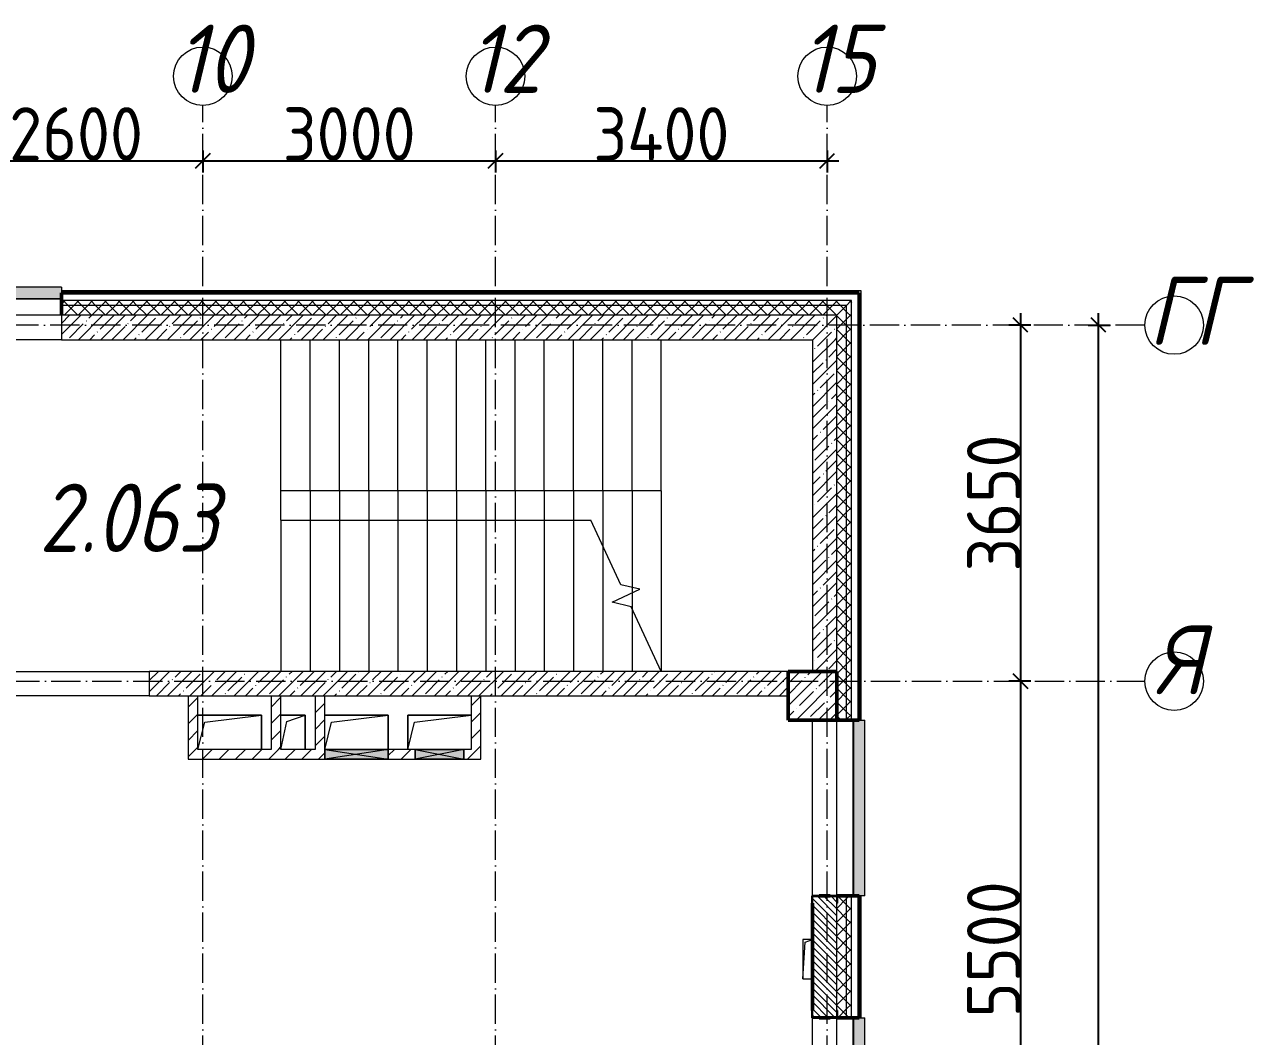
# Model space of a CAD drawing. Header units: millimetres. Extents: x -12989 to 629078, y -109036 to 555275.
# Drawn here: x 531790 to 544398, y 131124 to 141495 of the extents above; entities that cross this region are included whole.
import ezdxf

# ---------------------------------------------------------------- set-up
doc = ezdxf.new("R2010")
doc.units = ezdxf.units.MM
doc.linetypes.add('50_200_ШТРИХ_1Т_ш5_п1_п1_', pattern=[700, 500, -100, 0, -100])
for name, color, linetype, lineweight in [('A-____-____-DIMS', 7, 'Continuous', 9), ('A-DETL-GENF-OTLN', 7, 'Continuous', 9), ('A-FLOR-____-OTLN', 7, 'Continuous', 9), ('A-GENM-____-MCUT', 7, 'Continuous', 25), ('A-GENM-____-OTLN', 7, 'Continuous', 9), ('A-GENM-____-OTLN-1', 7, 'Continuous', 25), ('A-GLAZ-____-OTLN', 7, 'Continuous', 9), ('A-WALL-____-MCUT-1', 7, 'Continuous', 9), ('A-WALL-____-MCUT-2', 7, 'Continuous', 50), ('A-WALL-____-MCUT-3', 7, 'Continuous', 9), ('A-WALL-____-OTLN', 7, 'Continuous', 9), ('A-WALL-____-PATT-1', 7, 'Continuous', 9), ('A-WALL-FNSH-MCUT-1', 7, 'Continuous', 9), ('S-COLS-____-MCUT', 7, 'Continuous', 50), ('S-COLS-____-OTLN', 7, 'Continuous', 9), ('S-GRID-____-IDEN', 7, 'Continuous', 9), ('S-GRID-____-OTLN-1', 7, '50_200_ШТРИХ_1Т_ш5_п1_п1_', 9), ('S-STRS-____-MBND', 7, 'Continuous', 9), ('S-STRS-____-OTLN-1', 7, 'Continuous', 9), ('Марки помещений', 7, 'Continuous', 9)]:
    doc.layers.add(name, color=color, linetype=linetype, lineweight=lineweight)
doc.layers.add('A-GLAZ-____-OTLN-1', color=7, linetype='Continuous', lineweight=9, true_color=0xc0c0c0)
doc.styles.add('ISOCPEUR_I', font='isocpeui.ttf', dxfattribs={"width": 0.9, "height": 2.5})
doc.styles.add('ISOCPEUR_I_3', font='isocpeui.ttf', dxfattribs={"width": 0.85, "height": 2.2})
doc.styles.add('ISOCPEUR_I_9', font='isocpeui.ttf', dxfattribs={"width": 0.9, "height": 250})
doc.styles.add('СПДС', font='isocpeur.ttf', dxfattribs={"width": 0.9})
doc.dimstyles.new('ISO-2_5_0_9К_БОЛЬШОЙ_ОСИ', dxfattribs={"dimscale": 304.8, "dimtxt": 248.995294, "dimasz": 0.492126, "dimexe": 0.393701, "dimexo": 0, "dimgap": 0, "dimtad": 1, "dimdec": 0, "dimzin": 0, "dimdsep": 46, "dimtxsty": 'ISOCPEUR_I_9', "dimblk1": 'OBLIQUE', "dimblk2": 'OBLIQUE', "dimsah": 1, "dimcen": 0.09, "dimdle": 0.393701, "dimazin": 0, "dimtfac": 1, "dimtdec": 4, "dimtix": 1, "dimtmove": 0, "dimatfit": 3, "dimfxl": 1, "dimtvp": 1, "dimtolj": 1, "dimtzin": 0, "dimarcsym": 2})
pattern_1 = [(45, (516567.8, 90784.41), (-85.53659, 85.53659), []), (45, (516624.82, 90784.41), (-85.53659, 85.53659), [])]
pattern_2 = [(45, (516567.8, 90784.41), (-70.71068, 70.71068), []), (135, (516567.8, 90784.41), (-70.71068, -70.71068), [])]
pattern_3 = [(45, (516567.8, 90784.41), (-84.8528, 84.8528), [])]
pattern_4 = [(45, (516567.8, 90784.41), (-114.04925, 114.04925), []), (45, (516681.85, 90784.41), (-114.04925, 114.04925), [201.612, -40.322, 3.353, -36.97])]

# ---------------------------------------------------------------- blocks, each defined once
blk = doc.blocks.new('BSC_Колонна _Прямоугольная - 500х500-V133-АР1_План отверстий 2 этажа в осях 1-64_А-ГГ')
at = {"layer": 'S-COLS-____-OTLN'}
h = blk.add_hatch(dxfattribs=at)
h.set_pattern_fill('FP_163', color=256, style=0, pattern_type=2)
h.set_pattern_definition([(45, (-23300, -43831.04), (-114.04925, 114.04925), []), (45, (-23185.95, -43831.04), (-114.04925, 114.04925), [201.613, -40.323, 3.353, -36.97])])
h.paths.add_polyline_path([(-250, -250), (250, -250), (250, 250), (-250, 250)], flags=0)
at = {"layer": 'S-COLS-____-MCUT'}
for p, q in [((250, 250), (-250, 250)), ((-250, 250), (-250, -250)), ((250, -250), (250, 250)), ((-250, -250), (250, -250))]:
    blk.add_line(p, q, dxfattribs=at)
blk = doc.blocks.new('Фахверк_СКБ_Уголок - 250_2700-27497298-АР1_План отверстий 2 этажа в осях 1-64_А-ГГ')
at = {"layer": 'A-GENM-____-MCUT'}
for p, q in [((200, 181), (125, 181)), ((125, 181), (125, 106)), ((131, 106), (131, 175)), ((131, 175), (200, 175)), ((200, 175), (200, 181)), ((125, 106), (131, 106)), ((131, -6), (125, -6)), ((125, -6), (125, -81)), ((125, -81), (200, -81)), ((131, -75), (131, -6)), ((200, -75), (131, -75)), ((200, -81), (200, -75))]:
    blk.add_line(p, q, dxfattribs=at)
blk = doc.blocks.new('AR_Отверстие прямоугольное _в плите_ - AR_Отверстие прямоугольное _в плите_-30510902-АР1_План отверстий 2 этажа в осях 1-64_А-ГГ')
at = {"layer": 'A-GENM-____-OTLN'}
for p, q in [((50, 200), (-50, 200)), ((-50, 200), (-50, -200)), ((-50, -200), (-25, 175)), ((-25, 175), (50, 200)), ((-50, -200), (50, -200))]:
    blk.add_line(p, q, dxfattribs=at)
blk = doc.blocks.new('AR_Отверстие прямоугольное _в плите_ - AR_Отверстие прямоугольное _в плите_-30552566-АР1_План отверстий 2 этажа в осях 1-64_А-ГГ')
at = {"layer": 'A-GENM-____-OTLN'}
for p, q in [((325, 175), (-325, 175)), ((-255, 105), (325, 175)), ((325, -175), (325, 175)), ((-325, -175), (-255, 105))]:
    blk.add_line(p, q, dxfattribs=at)
blk = doc.blocks.new('AR_Отверстие прямоугольное _в плите_ - AR_Отверстие прямоугольное _в плите_-V174-АР1_План отверстий 2 этажа в осях 1-64_А-ГГ')
at = {"layer": 'A-GENM-____-OTLN'}
for p, q in [((325, 175), (-325, 175)), ((-325, 175), (-325, -175)), ((-255, 105), (325, 175)), ((-325, -175), (-255, 105))]:
    blk.add_line(p, q, dxfattribs=at)
blk = doc.blocks.new('AR_Отверстие прямоугольное _в плите_ - AR_Отверстие прямоугольное _в плите_-30459243-АР1_План отверстий 2 этажа в осях 1-64_А-ГГ')
at = {"layer": 'A-GENM-____-OTLN'}
for p, q in [((125, 175), (-125, 175)), ((-63, 112), (125, 175)), ((125, -175), (125, 175)), ((-125, -175), (-63, 112))]:
    blk.add_line(p, q, dxfattribs=at)
blk = doc.blocks.new('Отлив_СКБ - Отлив витража_120_НВФ-31885289-АР1_План отверстий 2 этажа в осях 1-64_А-ГГ')
at = {"layer": 'A-GLAZ-____-OTLN-1'}
for points in [[(1000, 2), (1000, 120), (0, 120), (0, 2)], [(1000, 0), (1000, 2), (0, 2), (0, 0)]]:
    blk.add_hatch(color=256, dxfattribs=at).paths.add_polyline_path(points, flags=0)
at = {"layer": 'A-GLAZ-____-OTLN'}
for p, q in [((0, 83), (0, 120)), ((1000, 120), (0, 120)), ((0, 2), (1000, 2)), ((1000, 120), (1000, 83)), ((1000, 0), (0, 0))]:
    blk.add_line(p, q, dxfattribs=at)
blk = doc.blocks.new('Отлив_СКБ - Отлив витража_120_НВФ-V194-АР1_План отверстий 2 этажа в осях 1-64_А-ГГ')
at = {"layer": 'A-GLAZ-____-OTLN-1'}
for points in [[(1800, -2), (1800, 0), (0, 0), (0, -2), (1544, -2)], [(1544, -120), (1800, -120), (1800, -2), (0, -2), (0, -120)]]:
    blk.add_hatch(color=256, dxfattribs=at).paths.add_polyline_path(points, flags=0)
at = {"layer": 'A-GLAZ-____-OTLN'}
for p, q in [((0, 0), (1800, 0)), ((1800, -2), (0, -2)), ((0, -120), (0, -83)), ((0, -120), (1800, -120)), ((1800, -83), (1800, -120))]:
    blk.add_line(p, q, dxfattribs=at)
blk = doc.blocks.new('AR_Отверстие прямоугольное _в стене__БезПР - AR_Отверстие прямоугольное _в стене__БезПР-36428237-АР1_План отверстий 2 этажа в осях 1-64_А-ГГ')
at = {"layer": 'A-GLAZ-____-OTLN'}
blk.add_hatch(color=256, dxfattribs=at).paths.add_polyline_path([(-325, -50), (325, -50), (325, 50), (-325, 50)], flags=0)
at = {"layer": 'A-DETL-GENF-OTLN'}
for p, q in [((-325, -50), (-325, 50)), ((-325, 50), (325, 50)), ((325, 50), (-325, -50)), ((-325, 50), (325, -50)), ((325, 50), (-325, 50)), ((-325, 50), (-325, -50)), ((325, 50), (325, -50)), ((325, -50), (325, 50)), ((325, -50), (-325, -50)), ((-325, -50), (325, -50))]:
    blk.add_line(p, q, dxfattribs=at)
at = {"layer": 'A-GLAZ-____-OTLN'}
blk.add_line((325, 50), (-325, 50), dxfattribs=at)
blk = doc.blocks.new('AR_Отверстие прямоугольное _в стене__БезПР - AR_Отверстие прямоугольное _в стене__БезПР-36788943-АР1_План отверстий 2 этажа в осях 1-64_А-ГГ')
at = {"layer": 'A-GLAZ-____-OTLN'}
blk.add_hatch(color=256, dxfattribs=at).paths.add_polyline_path([(250, -50), (250, 50), (-250, 50), (-250, -50), (-47, -50)], flags=0)
at = {"layer": 'A-DETL-GENF-OTLN'}
for p, q in [((-250, -50), (-250, 50)), ((-250, 50), (250, 50)), ((250, 50), (-250, -50)), ((-250, 50), (250, -50)), ((250, 50), (-250, 50)), ((-250, 50), (-250, -50)), ((250, 50), (250, -50)), ((250, -50), (250, 50)), ((250, -50), (-250, -50)), ((-250, -50), (250, -50))]:
    blk.add_line(p, q, dxfattribs=at)
at = {"layer": 'A-GLAZ-____-OTLN'}
blk.add_line((250, 50), (-250, 50), dxfattribs=at)
blk = doc.blocks.new('Ось сетки - Круг_Ø6_00__ISO-2_5_0_9K_-25732049-АР1_План отверстий 2 этажа в осях 1-64_А-ГГ')
at = {"layer": 'S-GRID-____-IDEN'}
blk.add_circle((0, 0), 3, dxfattribs=at)
blk = doc.blocks.new('_Oblique')
at = {"color": 0, "linetype": 'ByBlock', "lineweight": -2}
blk.add_line((-0.5, -0.5), (0.5, 0.5), dxfattribs=at)
blk = doc.blocks.new('*D2983')
at = {"layer": 'A-____-____-DIMS', "color": 0, "lineweight": -2, "transparency": 16777216}
for p, q in [((298221, -37443), (298221, -37669)), ((300821, -37443), (300821, -37669)), ((298101, -37549), (300941, -37549))]:
    blk.add_line(p, q, dxfattribs=at)
at = {"layer": 'Defpoints', "color": 0, "transparency": 16777216}
for p in [(298221, -37443), (300821, -37443), (300821, -37549)]:
    blk.add_point(p, dxfattribs=at)
at = {"layer": 'A-____-____-DIMS', "color": 0, "lineweight": -2, "transparency": 16777216, "xscale": 150, "yscale": 150, "zscale": 150, "rotation": 180}
blk.add_blockref('_Oblique', (298221, -37549), dxfattribs=at)
at = {"layer": 'A-____-____-DIMS', "color": 0, "lineweight": -2, "transparency": 16777216, "xscale": 150, "yscale": 150, "zscale": 150}
blk.add_blockref('_Oblique', (300821, -37549), dxfattribs=at)
at = {"layer": 'A-____-____-DIMS', "color": 0, "transparency": 16777216, "insert": (299521, -37274), "char_height": 548.6, "attachment_point": 5, "style": 'СПДС'}
blk.add_mtext('\\A1;2600', dxfattribs=at)
blk = doc.blocks.new('*D2984')
at = {"layer": 'A-____-____-DIMS', "color": 0, "lineweight": -2, "transparency": 16777216}
for p, q in [((300821, -37443), (300821, -37669)), ((303821, -37443), (303821, -37669)), ((300701, -37549), (303941, -37549))]:
    blk.add_line(p, q, dxfattribs=at)
at = {"layer": 'Defpoints', "color": 0, "transparency": 16777216}
for p in [(300821, -37443), (303821, -37443), (303821, -37549)]:
    blk.add_point(p, dxfattribs=at)
at = {"layer": 'A-____-____-DIMS', "color": 0, "lineweight": -2, "transparency": 16777216, "xscale": 150, "yscale": 150, "zscale": 150, "rotation": 180}
blk.add_blockref('_Oblique', (300821, -37549), dxfattribs=at)
at = {"layer": 'A-____-____-DIMS', "color": 0, "lineweight": -2, "transparency": 16777216, "xscale": 150, "yscale": 150, "zscale": 150}
blk.add_blockref('_Oblique', (303821, -37549), dxfattribs=at)
at = {"layer": 'A-____-____-DIMS', "color": 0, "transparency": 16777216, "insert": (302321, -37274), "char_height": 548.6, "attachment_point": 5, "style": 'СПДС'}
blk.add_mtext('\\A1;3000', dxfattribs=at)
blk = doc.blocks.new('*D2985')
at = {"layer": 'A-____-____-DIMS', "color": 0, "lineweight": -2, "transparency": 16777216}
for p, q in [((303821, -37443), (303821, -37669)), ((307221, -37443), (307221, -37669)), ((303701, -37549), (307341, -37549))]:
    blk.add_line(p, q, dxfattribs=at)
at = {"layer": 'Defpoints', "color": 0, "transparency": 16777216}
for p in [(303821, -37443), (307221, -37443), (307221, -37549)]:
    blk.add_point(p, dxfattribs=at)
at = {"layer": 'A-____-____-DIMS', "color": 0, "lineweight": -2, "transparency": 16777216, "xscale": 150, "yscale": 150, "zscale": 150, "rotation": 180}
blk.add_blockref('_Oblique', (303821, -37549), dxfattribs=at)
at = {"layer": 'A-____-____-DIMS', "color": 0, "lineweight": -2, "transparency": 16777216, "xscale": 150, "yscale": 150, "zscale": 150}
blk.add_blockref('_Oblique', (307221, -37549), dxfattribs=at)
at = {"layer": 'A-____-____-DIMS', "color": 0, "transparency": 16777216, "insert": (305521, -37274), "char_height": 548.6, "attachment_point": 5, "style": 'СПДС'}
blk.add_mtext('\\A1;3400', dxfattribs=at)
blk = doc.blocks.new('*D2986')
at = {"layer": 'A-____-____-DIMS', "color": 0, "lineweight": -2, "transparency": 16777216}
for p, q in [((309203, -39112), (309203, -43002)), ((309309, -39232), (309083, -39232)), ((309309, -42882), (309083, -42882))]:
    blk.add_line(p, q, dxfattribs=at)
at = {"layer": 'Defpoints', "color": 0, "transparency": 16777216}
for p in [(309309, -39232), (309203, -42882), (309309, -42882)]:
    blk.add_point(p, dxfattribs=at)
at = {"layer": 'A-____-____-DIMS', "color": 0, "lineweight": -2, "transparency": 16777216, "xscale": 150, "yscale": 150, "zscale": 150}
for p, rotation in [((309203, -39232), 90), ((309203, -42882), 270)]:
    blk.add_blockref('_Oblique', p, dxfattribs=dict(at, rotation=rotation))
at = {"layer": 'A-____-____-DIMS', "color": 0, "transparency": 16777216, "insert": (308929, -41057), "char_height": 548.6, "attachment_point": 5, "rotation": 90, "style": 'СПДС'}
blk.add_mtext('\\A1;3650', dxfattribs=at)
blk = doc.blocks.new('*D2987')
at = {"layer": 'A-____-____-DIMS', "color": 0, "lineweight": -2, "transparency": 16777216}
for p, q in [((309203, -42762), (309203, -48502)), ((309309, -42882), (309083, -42882)), ((309309, -48382), (309083, -48382))]:
    blk.add_line(p, q, dxfattribs=at)
at = {"layer": 'Defpoints', "color": 0, "transparency": 16777216}
for p in [(309309, -42882), (309203, -48382), (309309, -48382)]:
    blk.add_point(p, dxfattribs=at)
at = {"layer": 'A-____-____-DIMS', "color": 0, "lineweight": -2, "transparency": 16777216, "xscale": 150, "yscale": 150, "zscale": 150}
for p, rotation in [((309203, -42882), 90), ((309203, -48382), 270)]:
    blk.add_blockref('_Oblique', p, dxfattribs=dict(at, rotation=rotation))
at = {"layer": 'A-____-____-DIMS', "color": 0, "transparency": 16777216, "insert": (308929, -45632), "char_height": 548.6, "attachment_point": 5, "rotation": 90, "style": 'СПДС'}
blk.add_mtext('\\A1;5500', dxfattribs=at)
blk = doc.blocks.new('*D2993')
at = {"layer": 'A-____-____-DIMS', "color": 0, "lineweight": -2, "transparency": 16777216}
for p, q in [((310003, -72802), (310003, -39112)), ((309897, -39232), (310123, -39232)), ((309897, -72682), (310123, -72682))]:
    blk.add_line(p, q, dxfattribs=at)
at = {"layer": 'Defpoints', "color": 0, "transparency": 16777216}
for p in [(309897, -39232), (310003, -39232), (309897, -72682)]:
    blk.add_point(p, dxfattribs=at)
at = {"layer": 'A-____-____-DIMS', "color": 0, "lineweight": -2, "transparency": 16777216, "xscale": 150, "yscale": 150, "zscale": 150}
for p, rotation in [((310003, -39232), 90), ((310003, -72682), 270)]:
    blk.add_blockref('_Oblique', p, dxfattribs=dict(at, rotation=rotation))
at = {"layer": 'A-____-____-DIMS', "color": 0, "transparency": 16777216, "insert": (309729, -55957), "char_height": 548.6, "attachment_point": 5, "rotation": 90, "style": 'СПДС'}
blk.add_mtext('\\A1;33450', dxfattribs=at)
blk = doc.blocks.new('3эт')
at = {"layer": 'S-GRID-____-OTLN-1', "color": 251, "ltscale": 0.6, "true_color": 0x636466}
for p, q in [((300820.7, -91346.1), (300820.7, -36982.5)), ((303820.7, -91346.1), (303820.7, -36982.5)), ((307220.7, -91346.1), (307220.7, -36982.5)), ((310478.4, -39232.4), (279101.9, -39232.4)), ((279101.9, -42882.4), (310478.4, -42882.4))]:
    blk.add_line(p, q, dxfattribs=at)
at = {"layer": 'S-GRID-____-IDEN', "char_height": 700, "attachment_point": 1, "style": 'ISOCPEUR_I'}
for s, insert, width in [('10', (300542.4, -36152.7), 346.329), ('12', (303542.4, -36152.7), 346.329), ('15', (306942.4, -36152.7), 346.329), ('ГГ', (310514.2, -38735.4), 404.05), ('\\fISOCPEUR|b0|i1|c204|p34|;\\W.9;Я', (310583.2, -42314.8), 223.671)]:
    blk.add_mtext(s, dxfattribs=dict(at, insert=insert, width=width))
at = {"layer": 'A-____-____-DIMS'}
for base, p1, p2, override, picture, middle in [((300820.7, -37548.7), (298220.7, -37442.6), (300820.7, -37442.6), {"dimtxt": 1.8, "dimpost": '<>', "dimtxsty": 'СПДС', "dimfxl": 2600}, '*D2983', (299520.7, -37274.4)), ((303820.7, -37548.7), (300820.7, -37442.6), (303820.7, -37442.6), {"dimtxt": 1.8, "dimpost": '<>', "dimtxsty": 'СПДС', "dimfxl": 3000}, '*D2984', (302320.7, -37274.4)), ((307220.7, -37548.7), (303820.7, -37442.6), (307220.7, -37442.6), {"dimtxt": 1.8, "dimpost": '<>', "dimtxsty": 'СПДС', "dimfxl": 3400}, '*D2985', (305520.7, -37274.4))]:
    dim = blk.add_linear_dim(base=base, p1=p1, p2=p2, dimstyle='ISO-2_5_0_9К_БОЛЬШОЙ_ОСИ', override=override, dxfattribs=at)
    dim.commit()
    dim.dimension.update_dxf_attribs({"geometry": picture, "text_midpoint": middle})
for base, p1, p2, override, picture, middle in [((309203.2, -42882.4), (309309.3, -39232.4), (309309.3, -42882.4), {"dimtxt": 1.8, "dimpost": '<>', "dimtxsty": 'СПДС', "dimfxl": 3650}, '*D2986', (308928.9, -41057.4)), ((310003.2, -39232.4), (309897.2, -72682.4), (309897.2, -39232.4), {"dimtxt": 1.8, "dimpost": '<>', "dimtxsty": 'СПДС', "dimfxl": 33450}, '*D2993', (309728.9, -55957.4)), ((309203.2, -48382.4), (309309.3, -42882.4), (309309.3, -48382.4), {"dimtxt": 1.8, "dimpost": '<>', "dimtxsty": 'СПДС', "dimfxl": 5500}, '*D2987', (308928.9, -45632.4))]:
    dim = blk.add_linear_dim(base=base, p1=p1, p2=p2, angle=90, dimstyle='ISO-2_5_0_9К_БОЛЬШОЙ_ОСИ', override=override, dxfattribs=at)
    dim.commit()
    dim.dimension.update_dxf_attribs({"geometry": picture, "text_midpoint": middle})

msp = doc.modelspace()

# ---------------------------------------------------------------- hatches: boundary and pattern name
at = {"layer": 'A-WALL-____-PATT-1'}
h = msp.add_hatch(dxfattribs=at)
h.set_pattern_fill('FP_3', color=256, style=0, pattern_type=2)
h.set_pattern_definition(pattern_1)
h.paths.add_polyline_path([(540347.7976, 138745.4504), (540347.7976, 138765.4504), (532167.7976, 138765.4504), (532167.7976, 138745.4504), (537763.6795, 138745.4504)], flags=0)
h.paths.add_polyline_path([(531167.7976, 138745.4504), (531167.7976, 138765.4504), (529967.7976, 138765.4504), (529967.7976, 138745.4504), (530693.8223, 138745.4504)], flags=0)
h.paths.add_polyline_path([(522167.7976, 138745.4504), (522167.7976, 138765.4504), (513887.7976, 138765.4504), (513887.7976, 138745.4504), (521856.5009, 138745.4504)], flags=0)
h = msp.add_hatch(dxfattribs=at)
h.set_pattern_fill('FP_3', color=256, style=0, pattern_type=2)
h.set_pattern_definition(pattern_1)
h.paths.add_polyline_path([(540367.7976, 132335.4504), (540367.7976, 132565.4504), (540347.7976, 132565.4504), (540347.7976, 132335.4504)], flags=0)
h.paths.add_polyline_path([(540367.7976, 134365.4504), (540367.7976, 138765.4504), (540347.7976, 138765.4504), (540347.7976, 134365.4504)], flags=0)
h = msp.add_hatch(dxfattribs=at)
h.set_pattern_fill('FP_1', color=256, style=0, pattern_type=2)
h.set_pattern_definition(pattern_2)
h.paths.add_polyline_path([(540217.7976, 138615.4504), (540267.7976, 138615.4504), (540267.7976, 138665.4504), (532167.7976, 138665.4504), (532167.7976, 138615.4504), (537763.6795, 138615.4504)], flags=0)
h.paths.add_polyline_path([(531167.7976, 138615.4504), (531167.7976, 138665.4504), (529967.7976, 138665.4504), (529967.7976, 138615.4504), (530693.8223, 138615.4504)], flags=0)
h.paths.add_polyline_path([(521856.5009, 138615.4504), (522167.7976, 138615.4504), (522167.7976, 138665.4504), (514017.7976, 138665.4504), (514017.7976, 138615.4504), (520089.0366, 138615.4504)], flags=0)
h = msp.add_hatch(dxfattribs=at)
h.set_pattern_fill('FP_1', color=256, style=0, pattern_type=2)
h.set_pattern_definition(pattern_2)
h.paths.add_polyline_path([(540117.7976, 138515.4504), (540217.7976, 138515.4504), (540217.7976, 138615.4504), (532167.7976, 138615.4504), (532167.7976, 138515.4504), (537763.6795, 138515.4504)], flags=0)
h.paths.add_polyline_path([(531167.7976, 138515.4504), (531167.7976, 138615.4504), (529967.7976, 138615.4504), (529967.7976, 138521.4504), (530042.7976, 138521.4504), (530042.7976, 138515.4504), (530693.8223, 138515.4504)], flags=0)
h.paths.add_polyline_path([(522167.7976, 138515.4504), (522167.7976, 138615.4504), (514117.7976, 138615.4504), (514117.7976, 138515.4504), (521856.5009, 138515.4504)], flags=0)
h = msp.add_hatch(dxfattribs=at)
h.set_pattern_fill('FP_1', color=256, style=0, pattern_type=2)
h.set_pattern_definition(pattern_2)
h.paths.add_polyline_path([(540267.7976, 100315.4504), (540267.7976, 102515.4504), (540217.7976, 102515.4504), (540217.7976, 100315.4504)], flags=0)
h.paths.add_polyline_path([(540217.7976, 104315.4504), (540267.7976, 104315.4504), (540267.7976, 105515.4504), (540217.7976, 105515.4504), (540217.7976, 105280.2209)], flags=0)
h.paths.add_polyline_path([(540217.7976, 107315.4504), (540267.7976, 107315.4504), (540267.7976, 108515.4504), (540217.7976, 108515.4504)], flags=0)
h.paths.add_polyline_path([(540267.7976, 110315.4504), (540267.7976, 111515.4504), (540217.7976, 111515.4504), (540217.7976, 110315.4504)], flags=0)
h.paths.add_polyline_path([(540267.7976, 113315.4504), (540267.7976, 114515.4504), (540217.7976, 114515.4504), (540217.7976, 113315.4504)], flags=0)
h.paths.add_polyline_path([(540267.7976, 116315.4504), (540267.7976, 117515.4504), (540217.7976, 117515.4504), (540217.7976, 116315.4504)], flags=0)
h.paths.add_polyline_path([(540267.7976, 119315.4504), (540267.7976, 120515.4504), (540217.7976, 120515.4504), (540217.7976, 119315.4504)], flags=0)
h.paths.add_polyline_path([(540267.7976, 122315.4504), (540267.7976, 123515.4504), (540217.7976, 123515.4504), (540217.7976, 122315.4504)], flags=0)
h.paths.add_polyline_path([(540267.7976, 125315.4504), (540267.7976, 126515.4504), (540217.7976, 126515.4504), (540217.7976, 125315.4504)], flags=0)
h.paths.add_polyline_path([(540267.7976, 128315.4504), (540267.7976, 129515.4504), (540217.7976, 129515.4504), (540217.7976, 128315.4504)], flags=0)
h.paths.add_polyline_path([(540267.7976, 131315.4504), (540267.7976, 132565.4504), (540217.7976, 132565.4504), (540217.7976, 131315.4504)], flags=0)
h.paths.add_polyline_path([(540267.7976, 134365.4504), (540267.7976, 138615.4504), (540217.7976, 138615.4504), (540217.7976, 134365.4504)], flags=0)
h = msp.add_hatch(dxfattribs=at)
h.set_pattern_fill('FP_25', color=256, style=0, pattern_type=2)
h.set_pattern_definition(pattern_4)
h.paths.add_polyline_path([(539867.7976, 138265.4504), (540117.7976, 138265.4504), (540117.7976, 138515.4504), (532167.7976, 138515.4504), (532167.7976, 138265.4504), (537763.6795, 138265.4504)], flags=0)
h = msp.add_hatch(dxfattribs=at)
h.set_pattern_fill('FP_1', color=256, style=0, pattern_type=2)
h.set_pattern_definition(pattern_2)
h.paths.add_polyline_path([(540217.7976, 100315.4504), (540217.7976, 102515.4504), (540123.7976, 102515.4504), (540123.7976, 102440.4504), (540117.7976, 102440.4504), (540117.7976, 100315.4504)], flags=0)
h.paths.add_polyline_path([(540123.7976, 104315.4504), (540217.7976, 104315.4504), (540217.7976, 105515.4504), (540123.7976, 105515.4504), (540123.7976, 105440.4504), (540117.7976, 105440.4504), (540117.7976, 104390.4504), (540123.7976, 104390.4504), (540123.7976, 104321.4504)], flags=0)
h.paths.add_polyline_path([(540217.7976, 107315.4504), (540217.7976, 108515.4504), (540117.7976, 108515.4504), (540117.7976, 107390.4504), (540123.7976, 107390.4504), (540123.7976, 107315.4504)], flags=0)
h.paths.add_polyline_path([(540217.7976, 110315.4504), (540217.7976, 111515.4504), (540123.7976, 111515.4504), (540123.7976, 111440.4504), (540117.7976, 111440.4504), (540117.7976, 110390.4504), (540123.7976, 110390.4504), (540123.7976, 110315.4504)], flags=0)
h.paths.add_polyline_path([(540117.7976, 113315.4504), (540217.7976, 113315.4504), (540217.7976, 114515.4504), (540123.7976, 114515.4504), (540123.7976, 114440.4504), (540117.7976, 114440.4504), (540117.7976, 113815.4504)], flags=0)
h.paths.add_polyline_path([(540123.7976, 116315.4504), (540217.7976, 116315.4504), (540217.7976, 117515.4504), (540117.7976, 117515.4504), (540117.7976, 116390.4504), (540123.7976, 116390.4504), (540123.7976, 116321.4504)], flags=0)
h.paths.add_polyline_path([(540217.7976, 119315.4504), (540217.7976, 120515.4504), (540123.7976, 120515.4504), (540123.7976, 120440.4504), (540117.7976, 120440.4504), (540117.7976, 119390.4504), (540123.7976, 119390.4504), (540123.7976, 119315.4504)], flags=0)
h.paths.add_polyline_path([(540217.7976, 122315.4504), (540217.7976, 123515.4504), (540117.7976, 123515.4504), (540117.7976, 122390.4504), (540123.7976, 122390.4504), (540123.7976, 122315.4504)], flags=0)
h.paths.add_polyline_path([(540123.7976, 125315.4504), (540217.7976, 125315.4504), (540217.7976, 126515.4504), (540123.7976, 126515.4504), (540123.7976, 126440.4504), (540117.7976, 126440.4504), (540117.7976, 125390.4504), (540123.7976, 125390.4504), (540123.7976, 125321.4504)], flags=0)
h.paths.add_polyline_path([(540123.7976, 128315.4504), (540217.7976, 128315.4504), (540217.7976, 129515.4504), (540117.7976, 129515.4504), (540117.7976, 128390.4504), (540123.7976, 128390.4504), (540123.7976, 128321.4504)], flags=0)
h.paths.add_polyline_path([(540217.7976, 131315.4504), (540217.7976, 132565.4504), (540123.7976, 132565.4504), (540123.7976, 132490.4504), (540117.7976, 132490.4504), (540117.7976, 131390.4504), (540123.7976, 131390.4504), (540123.7976, 131315.4504)], flags=0)
h.paths.add_polyline_path([(540217.7976, 134365.4504), (540217.7976, 138515.4504), (540117.7976, 138515.4504), (540117.7976, 134365.4504)], flags=0)
h = msp.add_hatch(dxfattribs=at)
h.set_pattern_fill('FP_25', color=256, style=0, pattern_type=2)
h.set_pattern_definition(pattern_4)
h.paths.add_polyline_path([(540117.7976, 134865.4504), (540117.7976, 138265.4504), (539867.7976, 138265.4504), (539867.7976, 134865.4504)], flags=0)
h = msp.add_hatch(dxfattribs=at)
h.set_pattern_fill('FP_25', color=256, style=0, pattern_type=2)
h.set_pattern_definition(pattern_4)
h.paths.add_polyline_path([(539617.7976, 134615.4504), (539617.7976, 134865.4504), (533067.7976, 134865.4504), (533067.7976, 134615.4504), (537763.6795, 134615.4504)], flags=0)
h.paths.add_polyline_path([(531467.7976, 134615.4504), (531467.7976, 134865.4504), (531167.7976, 134865.4504), (531167.7976, 134615.4504)], flags=0)
h = msp.add_hatch(dxfattribs=at)
h.set_pattern_fill('FP_4', color=256, style=0, pattern_type=2)
h.set_pattern_definition(pattern_3)
h.paths.add_polyline_path([(533567.7976, 133965.4504), (533567.7976, 134615.4504), (533467.7976, 134615.4504), (533467.7976, 133965.4504)], flags=0)
h = msp.add_hatch(dxfattribs=at)
h.set_pattern_fill('FP_4', color=256, style=0, pattern_type=2)
h.set_pattern_definition(pattern_3)
h.paths.add_polyline_path([(534417.7976, 134065.4504), (534417.7976, 134615.4504), (534317.7976, 134615.4504), (534317.7976, 134065.4504)], flags=0)
h = msp.add_hatch(dxfattribs=at)
h.set_pattern_fill('FP_4', color=256, style=0, pattern_type=2)
h.set_pattern_definition(pattern_3)
h.paths.add_polyline_path([(534767.7976, 134065.4504), (534867.7976, 134065.4504), (534867.7976, 134615.4504), (534767.7976, 134615.4504), (534767.7976, 134520.0168)], flags=0)
h = msp.add_hatch(dxfattribs=at)
h.set_pattern_fill('FP_4', color=256, style=0, pattern_type=2)
h.set_pattern_definition(pattern_3)
h.paths.add_polyline_path([(536467.7976, 133965.4504), (536467.7976, 134615.4504), (536367.7976, 134615.4504), (536367.7976, 133965.4504)], flags=0)
h = msp.add_hatch(dxfattribs=at)
h.set_pattern_fill('FP_4', color=256, style=0, pattern_type=2)
h.set_pattern_definition(pattern_3)
h.paths.add_polyline_path([(535517.7976, 133965.4504), (535792.7976, 133965.4504), (535792.7976, 134065.4504), (535517.7976, 134065.4504), (535517.7976, 134022.1171)], flags=0)
h.paths.add_polyline_path([(536292.7976, 133965.4504), (536367.7976, 133965.4504), (536367.7976, 134065.4504), (536292.7976, 134065.4504), (536292.7976, 133970.4504)], flags=0)
h.paths.add_polyline_path([(534867.7976, 133965.4504), (534867.7976, 134065.4504), (533567.7976, 134065.4504), (533567.7976, 133965.4504), (534228.7509, 133965.4504)], flags=0)
h = msp.add_hatch(dxfattribs=at)
h.set_pattern_fill('FP_6', color=256, style=0, pattern_type=2)
h.set_pattern_definition([(135, (516567.8, 90784.41), (-35.35534, -35.35534), [])])
h.paths.add_polyline_path([(539936.7976, 131315.4504), (540048.7976, 131315.4504), (540048.7976, 131321.4504), (540117.7976, 131321.4504), (540117.7976, 132559.4504), (540048.7976, 132559.4504), (540048.7976, 132565.4504), (539936.7976, 132565.4504), (539936.7976, 132559.4504), (539867.7976, 132559.4504), (539867.7976, 131321.4504), (539936.7976, 131321.4504)], flags=0)
h = msp.add_hatch(dxfattribs=at)
h.set_pattern_fill('FP_3', color=256, style=0, pattern_type=2)
h.set_pattern_definition(pattern_1)
h.paths.add_polyline_path([(540367.7976, 100505.4504), (540367.7976, 102515.4504), (540347.7976, 102515.4504), (540347.7976, 100505.4504)], flags=0)
h.paths.add_polyline_path([(540367.7976, 104315.4504), (540367.7976, 105515.4504), (540347.7976, 105515.4504), (540347.7976, 104315.4504)], flags=0)
h.paths.add_polyline_path([(540367.7976, 107315.4504), (540367.7976, 108515.4504), (540347.7976, 108515.4504), (540347.7976, 107315.4504)], flags=0)
h.paths.add_polyline_path([(540367.7976, 110315.4504), (540367.7976, 111515.4504), (540347.7976, 111515.4504), (540347.7976, 110315.4504)], flags=0)
h.paths.add_polyline_path([(540367.7976, 113315.4504), (540367.7976, 114515.4504), (540347.7976, 114515.4504), (540347.7976, 113315.4504)], flags=0)
h.paths.add_polyline_path([(540367.7976, 116315.4504), (540367.7976, 117515.4504), (540347.7976, 117515.4504), (540347.7976, 116315.4504)], flags=0)
h.paths.add_polyline_path([(540367.7976, 119315.4504), (540367.7976, 120515.4504), (540347.7976, 120515.4504), (540347.7976, 119315.4504)], flags=0)
h.paths.add_polyline_path([(540367.7976, 122315.4504), (540367.7976, 123515.4504), (540347.7976, 123515.4504), (540347.7976, 122315.4504)], flags=0)
h.paths.add_polyline_path([(540347.7976, 125315.4504), (540367.7976, 125315.4504), (540367.7976, 126515.4504), (540347.7976, 126515.4504), (540347.7976, 125920.0768)], flags=0)
h.paths.add_polyline_path([(540367.7976, 128315.4504), (540367.7976, 129515.4504), (540347.7976, 129515.4504), (540347.7976, 128315.4504)], flags=0)
h.paths.add_polyline_path([(540367.7976, 131315.4504), (540367.7976, 132335.4504), (540347.7976, 132335.4504), (540347.7976, 131315.4504)], flags=0)

# ---------------------------------------------------------------- linework, layer by layer
at = {"layer": 'A-FLOR-____-OTLN'}
for p, q in [((534417.9879, 136415.4504), (534417.9879, 138265.4504)), ((533567.7976, 134415.4504), (534217.7976, 134415.4504)), ((534217.7976, 134415.4504), (534217.7976, 134065.4504)), ((534417.7976, 134415.4504), (534667.7976, 134415.4504)), ((534667.7976, 134415.4504), (534667.7976, 134065.4504)), ((534867.7976, 134415.4504), (535517.7976, 134415.4504)), ((535517.7976, 134415.4504), (535517.7976, 134065.4504)), ((535717.7976, 134415.4504), (536367.7976, 134415.4504)), ((535717.7976, 134065.4504), (535717.7976, 134415.4504))]:
    msp.add_line(p, q, dxfattribs=at)
at = {"layer": 'A-WALL-____-MCUT-1'}
for p, q in [((540117.7976, 138515.4504), (532167.7976, 138515.4504)), ((532167.7976, 138515.4504), (532167.7976, 138265.4504)), ((540117.7976, 134865.4504), (540117.7976, 138515.4504)), ((532167.7976, 138265.4504), (539867.7976, 138265.4504)), ((539867.7976, 138265.4504), (539867.7976, 134865.4504)), ((539617.7976, 134865.4504), (533067.7976, 134865.4504)), ((533067.7976, 134865.4504), (533067.7976, 134615.4504)), ((533067.7976, 134615.4504), (539617.7976, 134615.4504))]:
    msp.add_line(p, q, dxfattribs=at)
at = {"layer": 'A-WALL-____-MCUT-2'}
for p, q in [((540347.7976, 138745.4504), (532167.7976, 138745.4504)), ((532167.7976, 138745.4504), (532167.7976, 138515.4504)), ((540347.7976, 134365.4504), (540347.7976, 138745.4504)), ((540117.7976, 134365.4504), (540347.7976, 134365.4504)), ((540048.7976, 132565.4504), (539936.7976, 132565.4504)), ((540347.7976, 132565.4504), (540123.7976, 132565.4504)), ((540347.7976, 131315.4504), (540347.7976, 132565.4504)), ((539867.7976, 132490.4504), (539867.7976, 131390.4504)), ((539936.7976, 131315.4504), (540048.7976, 131315.4504)), ((540123.7976, 131315.4504), (540347.7976, 131315.4504))]:
    msp.add_line(p, q, dxfattribs=at)
at = {"layer": 'A-WALL-____-MCUT-3'}
for p, q in [((540267.7976, 138665.4504), (532167.7976, 138665.4504)), ((540217.7976, 138615.4504), (532167.7976, 138615.4504)), ((540217.7976, 134365.4504), (540217.7976, 138615.4504)), ((540267.7976, 134365.4504), (540267.7976, 138665.4504)), ((540217.7976, 131315.4504), (540217.7976, 132565.4504)), ((540267.7976, 131315.4504), (540267.7976, 132565.4504)), ((540117.7976, 131390.4504), (540117.7976, 132490.4504))]:
    msp.add_line(p, q, dxfattribs=at)
at = {"layer": 'A-WALL-____-OTLN'}
for p, q in [((532167.7976, 138515.4504), (531167.7976, 138515.4504)), ((532167.7976, 138265.4504), (531167.7976, 138265.4504)), ((531467.7976, 134865.4504), (533067.7976, 134865.4504)), ((533067.7976, 134615.4504), (531467.7976, 134615.4504)), ((539867.7976, 132565.4504), (539867.7976, 134365.4504)), ((540117.7976, 132565.4504), (540117.7976, 134365.4504)), ((539867.7976, 129515.4504), (539867.7976, 131315.4504)), ((540117.7976, 129515.4504), (540117.7976, 131315.4504))]:
    msp.add_line(p, q, dxfattribs=at)
at = {"layer": 'A-WALL-FNSH-MCUT-1'}
for p, q in [((540367.7976, 138765.4504), (532167.7976, 138765.4504)), ((532167.7976, 138765.4504), (532167.7976, 138745.4504)), ((532167.7976, 138745.4504), (540347.7976, 138745.4504)), ((540367.7976, 134365.4504), (540367.7976, 138765.4504)), ((533467.7976, 134615.4504), (533467.7976, 133965.4504)), ((533567.7976, 134065.4504), (533567.7976, 134615.4504)), ((534317.7976, 134615.4504), (534317.7976, 134065.4504)), ((534417.7976, 134065.4504), (534417.7976, 134615.4504)), ((534767.7976, 134615.4504), (534767.7976, 134065.4504)), ((534867.7976, 134065.4504), (534867.7976, 134615.4504)), ((536367.7976, 134615.4504), (536367.7976, 134065.4504)), ((536467.7976, 133965.4504), (536467.7976, 134615.4504)), ((540347.7976, 134365.4504), (540367.7976, 134365.4504)), ((534317.7976, 134065.4504), (533567.7976, 134065.4504)), ((534767.7976, 134065.4504), (534417.7976, 134065.4504)), ((535792.7976, 134065.4504), (535517.7976, 134065.4504)), ((536367.7976, 134065.4504), (536292.7976, 134065.4504)), ((533467.7976, 133965.4504), (534867.7976, 133965.4504)), ((535517.7976, 133965.4504), (535792.7976, 133965.4504)), ((536292.7976, 133965.4504), (536467.7976, 133965.4504)), ((540367.7976, 132565.4504), (540347.7976, 132565.4504)), ((540367.7976, 131315.4504), (540367.7976, 132565.4504)), ((540347.7976, 131315.4504), (540367.7976, 131315.4504))]:
    msp.add_line(p, q, dxfattribs=at)
at = {"layer": 'S-STRS-____-MBND'}
for p, q in [((537903.5819, 135753.7389), (537595.0207, 136415.4504)), ((537814.7986, 135574.4163), (538098.0198, 135706.4845)), ((538098.0198, 135706.4845), (537903.5819, 135753.7389)), ((538009.2365, 135527.1619), (537814.7986, 135574.4163)), ((538317.7976, 134865.4504), (538009.2365, 135527.1619))]:
    msp.add_line(p, q, dxfattribs=at)
at = {"layer": 'S-STRS-____-OTLN-1'}
for p, q in [((534417.7976, 136715.4504), (534417.7976, 138265.4504)), ((534717.7976, 136715.4504), (534717.7976, 138265.4504)), ((534717.7976, 136715.4504), (534717.7976, 138265.4504)), ((535017.7976, 136715.4504), (535017.7976, 138265.4504)), ((535017.7976, 136715.4504), (535017.7976, 138265.4504)), ((535317.7976, 136715.4504), (535317.7976, 138265.4504)), ((535317.7976, 136715.4504), (535317.7976, 138265.4504)), ((535617.7976, 136715.4504), (535617.7976, 138265.4504)), ((535617.7976, 136715.4504), (535617.7976, 138265.4504)), ((535917.7976, 136715.4504), (535917.7976, 138265.4504)), ((535917.7976, 136715.4504), (535917.7976, 138265.4504)), ((536217.7976, 136715.4504), (536217.7976, 138265.4504)), ((536217.7976, 136715.4504), (536217.7976, 138265.4504)), ((536517.7976, 136715.4504), (536517.7976, 138265.4504)), ((536517.7976, 136715.4504), (536517.7976, 138265.4504)), ((536817.7976, 136715.4504), (536817.7976, 138265.4504)), ((536817.7976, 136715.4504), (536817.7976, 138265.4504)), ((537117.7976, 136715.4504), (537117.7976, 138265.4504)), ((537117.7976, 136715.4504), (537117.7976, 138265.4504)), ((537417.7976, 136715.4504), (537417.7976, 138265.4504)), ((537417.7976, 136715.4504), (537417.7976, 138265.4504)), ((537717.7976, 136715.4504), (537717.7976, 138265.4504)), ((537717.7976, 136715.4504), (537717.7976, 138265.4504)), ((538017.7976, 136715.4504), (538017.7976, 138265.4504)), ((538017.7976, 136715.4504), (538017.7976, 138265.4504)), ((538317.7976, 136715.4504), (538317.7976, 138265.4504)), ((538317.7976, 136715.4504), (538317.7976, 138265.4504)), ((534717.7976, 136715.4504), (534417.9879, 136715.4504)), ((535017.7976, 136715.4504), (534717.7976, 136715.4504)), ((534717.7976, 136715.4504), (534717.7976, 136415.4504)), ((534717.7976, 136715.4504), (534717.7976, 136415.4504)), ((535317.7976, 136715.4504), (535017.7976, 136715.4504)), ((535017.7976, 136715.4504), (535017.7976, 136415.4504)), ((535017.7976, 136715.4504), (535017.7976, 136415.4504)), ((535617.7976, 136715.4504), (535317.7976, 136715.4504)), ((535317.7976, 136715.4504), (535317.7976, 136415.4504)), ((535317.7976, 136715.4504), (535317.7976, 136415.4504)), ((535917.7976, 136715.4504), (535617.7976, 136715.4504)), ((535617.7976, 136715.4504), (535617.7976, 136415.4504)), ((535617.7976, 136715.4504), (535617.7976, 136415.4504)), ((536217.7976, 136715.4504), (535917.7976, 136715.4504)), ((535917.7976, 136715.4504), (535917.7976, 136415.4504)), ((535917.7976, 136715.4504), (535917.7976, 136415.4504)), ((536517.7976, 136715.4504), (536217.7976, 136715.4504)), ((536217.7976, 136715.4504), (536217.7976, 136415.4504)), ((536217.7976, 136715.4504), (536217.7976, 136415.4504)), ((536817.7976, 136715.4504), (536517.7976, 136715.4504)), ((536517.7976, 136715.4504), (536517.7976, 136415.4504)), ((536517.7976, 136715.4504), (536517.7976, 136415.4504)), ((537117.7976, 136715.4504), (536817.7976, 136715.4504)), ((536817.7976, 136715.4504), (536817.7976, 136415.4504)), ((536817.7976, 136715.4504), (536817.7976, 136415.4504)), ((537417.7976, 136715.4504), (537117.7976, 136715.4504)), ((537117.7976, 136715.4504), (537117.7976, 136415.4504)), ((537117.7976, 136715.4504), (537117.7976, 136415.4504)), ((537717.7976, 136715.4504), (537417.7976, 136715.4504)), ((537417.7976, 136715.4504), (537417.7976, 136415.4504)), ((537417.7976, 136715.4504), (537417.7976, 136415.4504)), ((538017.7976, 136715.4504), (537717.7976, 136715.4504)), ((537717.7976, 136715.4504), (537717.7976, 136152.1546)), ((537717.7976, 136715.4504), (537717.7976, 136152.1546)), ((538317.7976, 136715.4504), (538017.7976, 136715.4504)), ((538017.7976, 136715.4504), (538017.7976, 135725.981)), ((538017.7976, 136715.4504), (538017.7976, 135725.981)), ((538317.7976, 136715.4504), (538317.7976, 134865.4504)), ((538317.7976, 136715.4504), (538317.7976, 134865.4504)), ((534417.7976, 136415.4504), (534417.7976, 134865.4504)), ((534417.7976, 136415.4504), (534717.7976, 136415.4504)), ((534417.7976, 136415.4504), (534417.7976, 134865.4504)), ((534717.7976, 136415.4504), (535017.7976, 136415.4504)), ((534717.7976, 136415.4504), (534717.7976, 134865.4504)), ((534717.7976, 136415.4504), (534717.7976, 134865.4504)), ((535017.7976, 136415.4504), (535317.7976, 136415.4504)), ((535017.7976, 136415.4504), (535017.7976, 134865.4504)), ((535017.7976, 136415.4504), (535017.7976, 134865.4504)), ((535317.7976, 136415.4504), (535617.7976, 136415.4504)), ((535317.7976, 136415.4504), (535317.7976, 134865.4504)), ((535317.7976, 136415.4504), (535317.7976, 134865.4504)), ((535617.7976, 136415.4504), (535917.7976, 136415.4504)), ((535617.7976, 136415.4504), (535617.7976, 134865.4504)), ((535617.7976, 136415.4504), (535617.7976, 134865.4504)), ((535917.7976, 136415.4504), (536217.7976, 136415.4504)), ((535917.7976, 136415.4504), (535917.7976, 134865.4504)), ((535917.7976, 136415.4504), (535917.7976, 134865.4504)), ((536217.7976, 136415.4504), (536517.7976, 136415.4504)), ((536217.7976, 136415.4504), (536217.7976, 134865.4504)), ((536217.7976, 136415.4504), (536217.7976, 134865.4504)), ((536517.7976, 136415.4504), (536817.7976, 136415.4504)), ((536517.7976, 136415.4504), (536517.7976, 134865.4504)), ((536517.7976, 136415.4504), (536517.7976, 134865.4504)), ((536817.7976, 136415.4504), (537117.7976, 136415.4504)), ((536817.7976, 136415.4504), (536817.7976, 134865.4504)), ((536817.7976, 136415.4504), (536817.7976, 134865.4504)), ((537117.7976, 136415.4504), (537417.7976, 136415.4504)), ((537117.7976, 136415.4504), (537117.7976, 134865.4504)), ((537117.7976, 136415.4504), (537117.7976, 134865.4504)), ((537417.7976, 136415.4504), (537595.0207, 136415.4504)), ((537417.7976, 136415.4504), (537417.7976, 134865.4504)), ((537417.7976, 136415.4504), (537417.7976, 134865.4504)), ((537717.7976, 136152.1546), (537717.7976, 134865.4504)), ((537717.7976, 136152.1546), (537717.7976, 134865.4504)), ((538017.7976, 135725.981), (538017.7976, 135669.0763)), ((538017.7976, 135725.981), (538017.7976, 135669.0763)), ((538017.7976, 135669.0763), (538017.7976, 135508.8025)), ((538017.7976, 135669.0763), (538017.7976, 135508.8025)), ((538017.7976, 135508.8025), (538017.7976, 134865.4504)), ((538017.7976, 135508.8025), (538017.7976, 134865.4504))]:
    msp.add_line(p, q, dxfattribs=at)

# ---------------------------------------------------------------- block references
msp.add_blockref('3эт', (232797.0902, 177647.8646))
at = {"layer": 'A-GENM-____-OTLN'}
for name, p in [('AR_Отверстие прямоугольное _в плите_ - AR_Отверстие прямоугольное _в плите_-30552566-АР1_План отверстий 2 этажа в осях 1-64_А-ГГ', (533892.7976, 134240.4504)), ('AR_Отверстие прямоугольное _в плите_ - AR_Отверстие прямоугольное _в плите_-30459243-АР1_План отверстий 2 этажа в осях 1-64_А-ГГ', (534542.7976, 134240.4504)), ('AR_Отверстие прямоугольное _в плите_ - AR_Отверстие прямоугольное _в плите_-30552566-АР1_План отверстий 2 этажа в осях 1-64_А-ГГ', (535192.7976, 134240.4504)), ('AR_Отверстие прямоугольное _в плите_ - AR_Отверстие прямоугольное _в плите_-V174-АР1_План отверстий 2 этажа в осях 1-64_А-ГГ', (536042.7976, 134240.4504)), ('AR_Отверстие прямоугольное _в плите_ - AR_Отверстие прямоугольное _в плите_-30510902-АР1_План отверстий 2 этажа в осях 1-64_А-ГГ', (539817.7976, 131915.4504))]:
    msp.add_blockref(name, p, dxfattribs=at)
at = {"layer": 'A-GENM-____-OTLN-1'}
for p, rotation in [((539942.7976, 132690.4504), 269.9999999999999), ((540042.7976, 131190.4504), 89.99999999999991)]:
    msp.add_blockref('Фахверк_СКБ_Уголок - 250_2700-27497298-АР1_План отверстий 2 этажа в осях 1-64_А-ГГ', p, dxfattribs=dict(at, rotation=rotation))
at = {"layer": 'A-GLAZ-____-OTLN'}
for name, p in [('Отлив_СКБ - Отлив витража_120_НВФ-31885289-АР1_План отверстий 2 этажа в осях 1-64_А-ГГ', (531167.7976, 138682.4504)), ('AR_Отверстие прямоугольное _в стене__БезПР - AR_Отверстие прямоугольное _в стене__БезПР-36428237-АР1_План отверстий 2 этажа в осях 1-64_А-ГГ', (535192.7976, 134015.4504)), ('AR_Отверстие прямоугольное _в стене__БезПР - AR_Отверстие прямоугольное _в стене__БезПР-36788943-АР1_План отверстий 2 этажа в осях 1-64_А-ГГ', (536042.7976, 134015.4504))]:
    msp.add_blockref(name, p, dxfattribs=at)
at = {"layer": 'A-GLAZ-____-OTLN', "rotation": 90}
for p in [(540284.7976, 132565.4504), (540284.7976, 129515.4504)]:
    msp.add_blockref('Отлив_СКБ - Отлив витража_120_НВФ-V194-АР1_План отверстий 2 этажа в осях 1-64_А-ГГ', p, dxfattribs=at)
at = {"layer": 'S-COLS-____-OTLN'}
msp.add_blockref('BSC_Колонна _Прямоугольная - 500х500-V133-АР1_План отверстий 2 этажа в осях 1-64_А-ГГ', (539867.7976, 134615.4504), dxfattribs=at)
at = {"layer": 'S-GRID-____-IDEN', "xscale": 99.99999999999993, "yscale": 99.99999999999993, "zscale": 99.99999999999993}
for p in [(533617.7976, 140965.368), (536617.7976, 140965.368), (540017.7976, 140965.368)]:
    msp.add_blockref('Ось сетки - Круг_Ø6_00__ISO-2_5_0_9K_-25732049-АР1_План отверстий 2 этажа в осях 1-64_А-ГГ', p, dxfattribs=at)
for p, rotation in [((543575.5368, 138415.4504), 89.9999999999998), ((543575.5368, 134765.4504), 269.9999999999995)]:
    msp.add_blockref('Ось сетки - Круг_Ø6_00__ISO-2_5_0_9K_-25732049-АР1_План отверстий 2 этажа в осях 1-64_А-ГГ', p, dxfattribs=dict(at, rotation=rotation))

# ---------------------------------------------------------------- texts
at = {"layer": 'Марки помещений', "insert": (531939.649, 136789.4163), "char_height": 700, "width": 785.65375, "attachment_point": 1, "style": 'ISOCPEUR_I_3'}
msp.add_mtext('2.063', dxfattribs=at)

doc.saveas('drawing.dxf')
